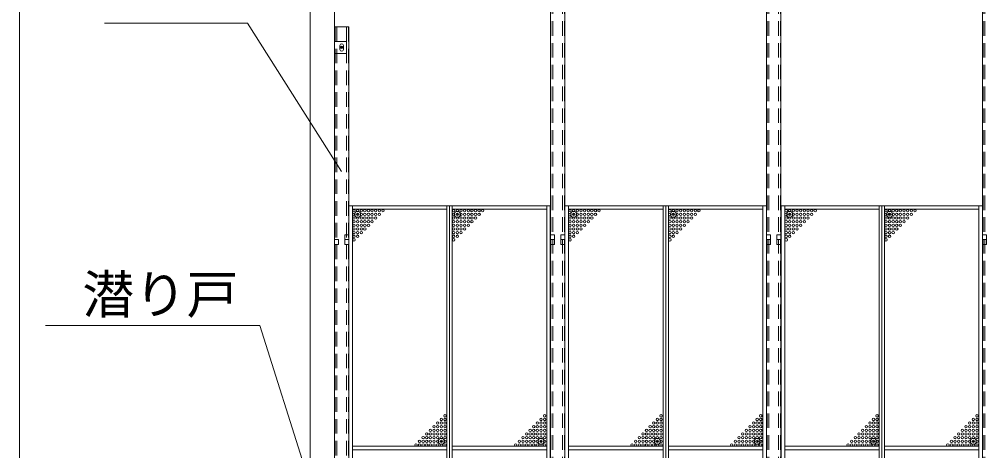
# Model space of a CAD drawing. Units: millimetres, scale not verified. Extents: x -12406 to 12406, y -8553 to 8553.
# Drawn here: x -12406 to -8409, y -2508 to -727 of the extents above; entities that cross this region are included whole.
import ezdxf
from ezdxf.enums import TextEntityAlignment as Align

# ---------------------------------------------------------------- set-up
doc = ezdxf.new("R2010")
doc.units = ezdxf.units.MM
doc.header["$LTSCALE"] = 50
doc.header["$PDMODE"] = 32
doc.header["$PDSIZE"] = 25
for name, pattern in [('CHAIN2', [12, 9, -1, 1, -1]), ('DASHED1', [1.8, 1.2, -0.6]), ('DOUBLE_CHAIN2', [12.8, 9, -1, 0.6, -0.6, 0.6, -1])]:
    doc.linetypes.add(name, pattern=pattern)
doc.layers.add('0-0_0', color=7, linetype='Continuous', lineweight=9)
doc.layers.add('0-A_ﾒッｼュﾊﾟﾈﾙ用ﾌﾞﾛッｸ', color=7, linetype='Continuous', lineweight=9)
doc.styles.add('ＭＳ ゴシック', font='')
doc.styles.get('ＭＳ ゴシック').set_extended_font_data('MS Gothic')

msp = doc.modelspace()

# ---------------------------------------------------------------- linework, layer by layer
at = {"layer": '0-0_0'}
for p, q in [((-12406.14, 8553.31), (-12406.14, -8553.31)), ((-11203.94, -64), (-11203.94, -4063.67)), ((-10211.48, -4504.12), (-10211.48, -284.34)), ((-10151.48, -4504.12), (-10151.48, -284.34)), ((-9318.48, -4504.12), (-9318.48, -284.34)), ((-9258.49, -4504.12), (-9258.49, -284.34)), ((-8425.48, -4504.12), (-8425.48, -284.34)), ((-11103.95, -4563.62), (-11103.95, -463.97)), ((-11044.07, -757.78), (-11103.76, -757.78)), ((-11044.07, -4433.19), (-11044.07, -757.78)), ((-11103.76, -4433.19), (-11103.76, -776.78)), ((-11081.45, -834.94), (-11081.45, -850.94)), ((-11066.45, -834.94), (-11066.45, -850.94)), ((-11044.28, -1496.33), (-11044.28, -4499.33)), ((-10211.78, -1496.33), (-11044.28, -1496.33)), ((-11029.28, -4499.33), (-11029.28, -1496.33)), ((-10639.03, -1511.33), (-11029.28, -1511.33)), ((-10639.03, -4499.33), (-10639.03, -1496.33)), ((-10628.03, -4499.33), (-10628.03, -1496.33)), ((-10617.03, -4499.33), (-10617.03, -1496.33)), ((-10617.03, -1511.33), (-10226.78, -1511.33)), ((-10226.78, -4499.33), (-10226.78, -1496.33)), ((-10211.78, -1496.33), (-10211.78, -4499.33)), ((-10151.18, -1496.33), (-10151.18, -4499.33)), ((-9318.69, -1496.33), (-10151.18, -1496.33)), ((-10136.19, -4499.33), (-10136.19, -1496.33)), ((-9745.93, -1511.33), (-10136.19, -1511.33)), ((-9745.93, -4499.33), (-9745.93, -1496.33)), ((-9734.93, -4499.33), (-9734.93, -1496.33)), ((-9723.93, -4499.33), (-9723.93, -1496.33)), ((-9723.93, -1511.33), (-9333.68, -1511.33)), ((-9333.68, -4499.33), (-9333.68, -1496.33)), ((-9318.69, -1496.33), (-9318.69, -4499.33)), ((-9258.18, -1496.33), (-9258.18, -4499.33)), ((-8425.68, -1496.33), (-9258.18, -1496.33)), ((-9243.18, -4499.33), (-9243.18, -1496.33)), ((-8852.93, -1511.33), (-9243.18, -1511.33)), ((-8852.93, -4499.33), (-8852.93, -1496.33)), ((-8841.93, -4499.33), (-8841.93, -1496.33)), ((-8830.93, -4499.33), (-8830.93, -1496.33)), ((-8830.93, -1511.33), (-8440.69, -1511.33)), ((-8440.69, -4499.33), (-8440.69, -1496.33)), ((-8425.68, -1496.33), (-8425.68, -4499.33)), ((-11044.28, -1616.33), (-11061.28, -1616.33)), ((-11061.28, -1635.9), (-11044.28, -1635.9)), ((-11061.28, -1636.33), (-11044.28, -1636.33)), ((-10211.78, -1616.33), (-10194.78, -1616.33)), ((-10194.78, -1636.33), (-10211.78, -1636.33)), ((-10151.18, -1616.33), (-10168.18, -1616.33)), ((-10168.18, -1636.33), (-10151.18, -1636.33)), ((-9318.48, -1616.33), (-9301.38, -1616.33)), ((-9301.38, -1636.33), (-9318.48, -1636.33)), ((-9258.18, -1616.33), (-9275.19, -1616.33)), ((-9275.19, -1636.33), (-9258.18, -1636.33)), ((-8425.68, -1616.33), (-8408.58, -1616.33)), ((-8408.58, -1636.33), (-8425.68, -1636.33)), ((-10211.48, -1659.27), (-10211.48, -1639.27)), ((-10151.48, -1659.27), (-10151.48, -1639.27)), ((-9258.49, -1659.27), (-9258.49, -1639.27)), ((-12298.31, -1990.6), (-11412.91, -1990.6)), ((-10830.75, -3822.68), (-11412.91, -1990.6)), ((-10639.03, -2490.33), (-11029.28, -2490.33)), ((-10639.03, -2505.33), (-11029.28, -2505.33)), ((-10617.03, -2490.33), (-10226.78, -2490.33)), ((-10617.03, -2505.33), (-10226.78, -2505.33)), ((-9745.93, -2490.33), (-10136.19, -2490.33)), ((-9745.93, -2505.33), (-10136.19, -2505.33)), ((-9723.93, -2490.33), (-9333.68, -2490.33)), ((-9723.93, -2505.33), (-9333.68, -2505.33)), ((-8852.93, -2490.33), (-9243.18, -2490.33)), ((-8852.93, -2505.33), (-9243.18, -2505.33)), ((-8830.93, -2490.33), (-8440.69, -2490.33)), ((-8830.93, -2505.33), (-8440.69, -2505.33))]:
    msp.add_line(p, q, dxfattribs=at)
at = {"layer": '0-0_0', "linetype": 'DASHED1'}
for p, q in [((-10209.18, -284.34), (-10209.18, -4504.34)), ((-10201.48, -284.34), (-10201.48, -4504.34)), ((-10161.49, -284.34), (-10161.49, -4504.34)), ((-10153.78, -284.34), (-10153.78, -4504.34)), ((-9316.18, -284.34), (-9316.18, -4504.34)), ((-9308.48, -284.34), (-9308.48, -4504.34)), ((-9268.49, -284.34), (-9268.49, -4504.34)), ((-9260.78, -284.34), (-9260.78, -4504.34)), ((-8423.18, -284.34), (-8423.18, -4504.34)), ((-8415.48, -284.34), (-8415.48, -4504.34)), ((-11101.48, -757.78), (-11101.48, -4433.19)), ((-11093.81, -757.78), (-11093.81, -4433.19)), ((-11054.02, -757.78), (-11054.02, -4433.19)), ((-11046.36, -757.78), (-11046.36, -4433.19))]:
    msp.add_line(p, q, dxfattribs=at)
at = {"layer": '0-0_0', "linetype": 'DOUBLE_CHAIN2'}
for p, q in [((-11101.48, -776.78), (-11101.48, -757.78)), ((-11093.81, -776.78), (-11093.81, -757.78)), ((-11054.02, -776.78), (-11054.02, -757.78)), ((-11046.36, -776.78), (-11046.36, -757.78))]:
    msp.add_line(p, q, dxfattribs=at)
at = {"layer": '0-0_0', "linetype": 'CHAIN2'}
for p, q in [((-11073.92, -837.38), (-11073.92, -847.33)), ((-11078.9, -842.35), (-11068.94, -842.35))]:
    msp.add_line(p, q, dxfattribs=at)
at = {"layer": '0-0_0'}
for points in [[(-12054.32, -742.25), (-11462.72, -742.25), (-11074.93, -1355.35)], [(-11103.95, -867.94), (-11053.95, -867.94), (-11053.95, -817.94), (-11103.95, -817.94)], [(-11103.76, -1656.23), (-11086.56, -1656.23), (-11086.56, -1636.33), (-11103.76, -1636.33)], [(-11044.07, -1656.23), (-11061.28, -1656.23), (-11061.28, -1616.33)], [(-10194.78, -1616.33), (-10194.78, -1656.33), (-10211.48, -1656.33)], [(-10168.18, -1616.33), (-10168.18, -1656.33), (-10151.48, -1656.33)], [(-9301.38, -1616.33), (-9301.38, -1656.33), (-9318.69, -1656.33)], [(-9275.19, -1616.33), (-9275.19, -1656.33), (-9258.49, -1656.33)], [(-8408.58, -1616.33), (-8408.58, -1656.33), (-8425.68, -1656.33)]]:
    msp.add_lwpolyline(points, dxfattribs=at)
msp.add_circle((-11073.92, -842.35), 4.97, dxfattribs=at)
for centre, start, end in [((-11073.95, -834.94), 0, 180), ((-11073.95, -850.94), 180, 0)]:
    msp.add_arc(centre, 7.5, start, end, dxfattribs=at)
at = {"layer": '0-A_ﾒッｼュﾊﾟﾈﾙ用ﾌﾞﾛッｸ'}
for centre in [(-11023.28, -1517.33), (-11008.28, -1517.33), (-10993.28, -1517.33), (-10978.28, -1517.33), (-10963.28, -1517.33), (-10948.28, -1517.33), (-10933.28, -1517.33), (-10918.28, -1517.33), (-10903.28, -1517.33), (-10611.03, -1517.33), (-10596.03, -1517.33), (-10581.03, -1517.33), (-10566.03, -1517.33), (-10551.03, -1517.33), (-10536.03, -1517.33), (-10521.03, -1517.33), (-10506.03, -1517.33), (-10491.03, -1517.33), (-10130.18, -1517.33), (-10115.18, -1517.33), (-10100.19, -1517.33), (-10085.18, -1517.33), (-10070.18, -1517.33), (-10055.18, -1517.33), (-10040.18, -1517.33), (-10025.19, -1517.33), (-10010.18, -1517.33), (-9717.93, -1517.33), (-9702.93, -1517.33), (-9687.93, -1517.33), (-9672.93, -1517.33), (-9657.94, -1517.33), (-9642.93, -1517.33), (-9627.93, -1517.33), (-9612.93, -1517.33), (-9597.93, -1517.33), (-9237.18, -1517.33), (-9222.18, -1517.33), (-9207.18, -1517.33), (-9192.19, -1517.33), (-9177.18, -1517.33), (-9162.18, -1517.33), (-9147.18, -1517.33), (-9132.18, -1517.33), (-9117.19, -1517.33), (-8824.94, -1517.33), (-8809.93, -1517.33), (-8794.93, -1517.33), (-8779.94, -1517.33), (-8764.93, -1517.33), (-8749.94, -1517.33), (-8734.93, -1517.33), (-8719.93, -1517.33), (-8704.94, -1517.33), (-11023.28, -1532.33), (-11023.28, -1547.33), (-11023.28, -1562.33), (-11008.28, -1532.33), (-11008.28, -1547.33), (-11008.28, -1562.33), (-10993.28, -1532.33), (-10993.28, -1547.33), (-10993.28, -1562.33), (-10978.28, -1532.33), (-10978.28, -1547.33), (-10978.28, -1562.33), (-10963.28, -1532.33), (-10963.28, -1547.33), (-10963.28, -1562.33), (-10948.28, -1532.33), (-10948.28, -1547.33), (-10948.28, -1562.33), (-10933.28, -1532.33), (-10933.28, -1547.33), (-10918.28, -1532.33), (-10611.03, -1532.33), (-10611.03, -1547.33), (-10611.03, -1562.33), (-10596.03, -1532.33), (-10596.03, -1547.33), (-10596.03, -1562.33), (-10581.03, -1532.33), (-10581.03, -1547.33), (-10581.03, -1562.33), (-10566.03, -1532.33), (-10566.03, -1547.33), (-10566.03, -1562.33), (-10551.03, -1532.33), (-10551.03, -1547.33), (-10551.03, -1562.33), (-10536.03, -1532.33), (-10536.03, -1547.33), (-10536.03, -1562.33), (-10521.03, -1532.33), (-10521.03, -1547.33), (-10506.03, -1532.33), (-10130.18, -1532.33), (-10130.18, -1547.33), (-10130.18, -1562.33), (-10115.18, -1532.33), (-10115.18, -1547.33), (-10115.18, -1562.33), (-10100.19, -1532.33), (-10100.19, -1547.33), (-10100.19, -1562.33), (-10085.18, -1532.33), (-10085.18, -1547.33), (-10085.18, -1562.33), (-10070.18, -1532.33), (-10070.18, -1547.33), (-10070.18, -1562.33), (-10055.18, -1532.33), (-10055.18, -1547.33), (-10055.18, -1562.33), (-10040.18, -1532.33), (-10040.18, -1547.33), (-10025.19, -1532.33), (-9717.93, -1532.33), (-9717.93, -1547.33), (-9717.93, -1562.33), (-9702.93, -1532.33), (-9702.93, -1547.33), (-9702.93, -1562.33), (-9687.93, -1532.33), (-9687.93, -1547.33), (-9687.93, -1562.33), (-9672.93, -1532.33), (-9672.93, -1547.33), (-9672.93, -1562.33), (-9657.94, -1532.33), (-9657.94, -1547.33), (-9657.94, -1562.33), (-9642.93, -1532.33), (-9642.93, -1547.33), (-9642.93, -1562.33), (-9627.93, -1532.33), (-9627.93, -1547.33), (-9612.93, -1532.33), (-9237.18, -1532.33), (-9237.18, -1547.33), (-9237.18, -1562.33), (-9222.18, -1532.33), (-9222.18, -1547.33), (-9222.18, -1562.33), (-9207.18, -1532.33), (-9207.18, -1547.33), (-9207.18, -1562.33), (-9192.19, -1532.33), (-9192.19, -1547.33), (-9192.19, -1562.33), (-9177.18, -1532.33), (-9177.18, -1547.33), (-9177.18, -1562.33), (-9162.18, -1532.33), (-9162.18, -1547.33), (-9162.18, -1562.33), (-9147.18, -1532.33), (-9147.18, -1547.33), (-9132.18, -1532.33), (-8824.94, -1532.33), (-8824.94, -1547.33), (-8824.94, -1562.33), (-8809.93, -1532.33), (-8809.93, -1547.33), (-8809.93, -1562.33), (-8794.93, -1532.33), (-8794.93, -1547.33), (-8794.93, -1562.33), (-8779.94, -1532.33), (-8779.94, -1547.33), (-8779.94, -1562.33), (-8764.93, -1532.33), (-8764.93, -1547.33), (-8764.93, -1562.33), (-8749.94, -1532.33), (-8749.94, -1547.33), (-8749.94, -1562.33), (-8734.93, -1532.33), (-8734.93, -1547.33), (-8719.93, -1532.33), (-11023.28, -1577.33), (-11023.28, -1592.33), (-11008.28, -1577.33), (-11008.28, -1592.33), (-10993.28, -1577.33), (-10993.28, -1592.33), (-10978.28, -1577.33), (-10978.28, -1592.33), (-10963.28, -1577.33), (-10611.03, -1577.33), (-10611.03, -1592.33), (-10596.03, -1577.33), (-10596.03, -1592.33), (-10581.03, -1577.33), (-10581.03, -1592.33), (-10566.03, -1577.33), (-10566.03, -1592.33), (-10551.03, -1577.33), (-10130.18, -1577.33), (-10130.18, -1592.33), (-10115.18, -1577.33), (-10115.18, -1592.33), (-10100.19, -1577.33), (-10100.19, -1592.33), (-10085.18, -1577.33), (-10085.18, -1592.33), (-10070.18, -1577.33), (-9717.93, -1577.33), (-9717.93, -1592.33), (-9702.93, -1577.33), (-9702.93, -1592.33), (-9687.93, -1577.33), (-9687.93, -1592.33), (-9672.93, -1577.33), (-9672.93, -1592.33), (-9657.94, -1577.33), (-9237.18, -1577.33), (-9237.18, -1592.33), (-9222.18, -1577.33), (-9222.18, -1592.33), (-9207.18, -1577.33), (-9207.18, -1592.33), (-9192.19, -1577.33), (-9192.19, -1592.33), (-9177.18, -1577.33), (-8824.94, -1577.33), (-8824.94, -1592.33), (-8809.93, -1577.33), (-8809.93, -1592.33), (-8794.93, -1577.33), (-8794.93, -1592.33), (-8779.94, -1577.33), (-8779.94, -1592.33), (-8764.93, -1577.33), (-11023.28, -1607.33), (-11023.28, -1622.33), (-11023.28, -1637.33), (-11008.28, -1607.33), (-11008.28, -1622.33), (-10993.28, -1607.33), (-10611.03, -1607.33), (-10611.03, -1622.33), (-10611.03, -1637.33), (-10596.03, -1607.33), (-10596.03, -1622.33), (-10581.03, -1607.33), (-10130.18, -1607.33), (-10130.18, -1622.33), (-10130.18, -1637.33), (-10115.18, -1607.33), (-10115.18, -1622.33), (-10100.19, -1607.33), (-9717.93, -1607.33), (-9717.93, -1622.33), (-9717.93, -1637.33), (-9702.93, -1607.33), (-9702.93, -1622.33), (-9687.93, -1607.33), (-9237.18, -1607.33), (-9237.18, -1622.33), (-9237.18, -1637.33), (-9222.18, -1607.33), (-9222.18, -1622.33), (-9207.18, -1607.33), (-8824.94, -1607.33), (-8824.94, -1622.33), (-8824.94, -1637.33), (-8809.93, -1607.33), (-8809.93, -1622.33), (-8794.93, -1607.33), (-10677.28, -2394.33), (-10662.28, -2379.33), (-10662.28, -2394.33), (-10647.28, -2364.33), (-10647.28, -2379.33), (-10647.28, -2394.33), (-10265.03, -2394.33), (-10250.03, -2379.33), (-10250.03, -2394.33), (-10235.03, -2364.33), (-10235.03, -2379.33), (-10235.03, -2394.33), (-9784.18, -2394.33), (-9769.18, -2379.33), (-9769.18, -2394.33), (-9754.18, -2364.33), (-9754.18, -2379.33), (-9754.18, -2394.33), (-9371.94, -2394.33), (-9356.93, -2379.33), (-9356.93, -2394.33), (-9341.93, -2364.33), (-9341.93, -2379.33), (-9341.93, -2394.33), (-8891.18, -2394.33), (-8876.18, -2379.33), (-8876.18, -2394.33), (-8861.19, -2364.33), (-8861.19, -2379.33), (-8861.19, -2394.33), (-8478.93, -2394.33), (-8463.93, -2379.33), (-8463.93, -2394.33), (-8448.93, -2364.33), (-8448.93, -2379.33), (-8448.93, -2394.33), (-10722.28, -2439.33), (-10707.28, -2424.33), (-10707.28, -2439.33), (-10692.28, -2409.33), (-10692.28, -2424.33), (-10692.28, -2439.33), (-10677.28, -2409.33), (-10677.28, -2424.33), (-10677.28, -2439.33), (-10662.28, -2409.33), (-10662.28, -2424.33), (-10662.28, -2439.33), (-10647.28, -2409.33), (-10647.28, -2424.33), (-10647.28, -2439.33), (-10310.03, -2439.33), (-10295.03, -2424.33), (-10295.03, -2439.33), (-10280.03, -2409.33), (-10280.03, -2424.33), (-10280.03, -2439.33), (-10265.03, -2409.33), (-10265.03, -2424.33), (-10265.03, -2439.33), (-10250.03, -2409.33), (-10250.03, -2424.33), (-10250.03, -2439.33), (-10235.03, -2409.33), (-10235.03, -2424.33), (-10235.03, -2439.33), (-9829.18, -2439.33), (-9814.19, -2424.33), (-9814.19, -2439.33), (-9799.18, -2409.33), (-9799.18, -2424.33), (-9799.18, -2439.33), (-9784.18, -2409.33), (-9784.18, -2424.33), (-9784.18, -2439.33), (-9769.18, -2409.33), (-9769.18, -2424.33), (-9769.18, -2439.33), (-9754.18, -2409.33), (-9754.18, -2424.33), (-9754.18, -2439.33), (-9416.93, -2439.33), (-9401.93, -2424.33), (-9401.93, -2439.33), (-9386.93, -2409.33), (-9386.93, -2424.33), (-9386.93, -2439.33), (-9371.94, -2409.33), (-9371.94, -2424.33), (-9371.94, -2439.33), (-9356.93, -2409.33), (-9356.93, -2424.33), (-9356.93, -2439.33), (-9341.93, -2409.33), (-9341.93, -2424.33), (-9341.93, -2439.33), (-8936.19, -2439.33), (-8921.18, -2424.33), (-8921.18, -2439.33), (-8906.19, -2409.33), (-8906.19, -2424.33), (-8906.19, -2439.33), (-8891.18, -2409.33), (-8891.18, -2424.33), (-8891.18, -2439.33), (-8876.18, -2409.33), (-8876.18, -2424.33), (-8876.18, -2439.33), (-8861.19, -2409.33), (-8861.19, -2424.33), (-8861.19, -2439.33), (-8523.93, -2439.33), (-8508.93, -2424.33), (-8508.93, -2439.33), (-8493.94, -2409.33), (-8493.94, -2424.33), (-8493.94, -2439.33), (-8478.93, -2409.33), (-8478.93, -2424.33), (-8478.93, -2439.33), (-8463.93, -2409.33), (-8463.93, -2424.33), (-8463.93, -2439.33), (-8448.93, -2409.33), (-8448.93, -2424.33), (-8448.93, -2439.33), (-10752.28, -2469.33), (-10737.28, -2454.33), (-10737.28, -2469.33), (-10722.28, -2454.33), (-10722.28, -2469.33), (-10707.28, -2454.33), (-10707.28, -2469.33), (-10692.28, -2454.33), (-10692.28, -2469.33), (-10677.28, -2454.33), (-10677.28, -2469.33), (-10662.28, -2454.33), (-10662.28, -2469.33), (-10647.28, -2454.33), (-10647.28, -2469.33), (-10340.03, -2469.33), (-10325.03, -2454.33), (-10325.03, -2469.33), (-10310.03, -2454.33), (-10310.03, -2469.33), (-10295.03, -2454.33), (-10295.03, -2469.33), (-10280.03, -2454.33), (-10280.03, -2469.33), (-10265.03, -2454.33), (-10265.03, -2469.33), (-10250.03, -2454.33), (-10250.03, -2469.33), (-10235.03, -2454.33), (-10235.03, -2469.33), (-9859.18, -2469.33), (-9844.18, -2454.33), (-9844.18, -2469.33), (-9829.18, -2454.33), (-9829.18, -2469.33), (-9814.19, -2454.33), (-9814.19, -2469.33), (-9799.18, -2454.33), (-9799.18, -2469.33), (-9784.18, -2454.33), (-9784.18, -2469.33), (-9769.18, -2454.33), (-9769.18, -2469.33), (-9754.18, -2454.33), (-9754.18, -2469.33), (-9446.94, -2469.33), (-9431.93, -2454.33), (-9431.93, -2469.33), (-9416.93, -2454.33), (-9416.93, -2469.33), (-9401.93, -2454.33), (-9401.93, -2469.33), (-9386.93, -2454.33), (-9386.93, -2469.33), (-9371.94, -2454.33), (-9371.94, -2469.33), (-9356.93, -2454.33), (-9356.93, -2469.33), (-9341.93, -2454.33), (-9341.93, -2469.33), (-8966.18, -2469.33), (-8951.18, -2454.33), (-8951.18, -2469.33), (-8936.19, -2454.33), (-8936.19, -2469.33), (-8921.18, -2454.33), (-8921.18, -2469.33), (-8906.19, -2454.33), (-8906.19, -2469.33), (-8891.18, -2454.33), (-8891.18, -2469.33), (-8876.18, -2454.33), (-8876.18, -2469.33), (-8861.19, -2454.33), (-8861.19, -2469.33), (-8553.93, -2469.33), (-8538.93, -2454.33), (-8538.93, -2469.33), (-8523.93, -2454.33), (-8523.93, -2469.33), (-8508.93, -2454.33), (-8508.93, -2469.33), (-8493.94, -2454.33), (-8493.94, -2469.33), (-8478.93, -2454.33), (-8478.93, -2469.33), (-8463.93, -2454.33), (-8463.93, -2469.33), (-8448.93, -2454.33), (-8448.93, -2469.33), (-10767.28, -2484.33), (-10752.28, -2484.33), (-10737.28, -2484.33), (-10722.28, -2484.33), (-10707.28, -2484.33), (-10692.28, -2484.33), (-10677.28, -2484.33), (-10662.28, -2484.33), (-10647.28, -2484.33), (-10355.03, -2484.33), (-10340.03, -2484.33), (-10325.03, -2484.33), (-10310.03, -2484.33), (-10295.03, -2484.33), (-10280.03, -2484.33), (-10265.03, -2484.33), (-10250.03, -2484.33), (-10235.03, -2484.33), (-9874.18, -2484.33), (-9859.18, -2484.33), (-9844.18, -2484.33), (-9829.18, -2484.33), (-9814.19, -2484.33), (-9799.18, -2484.33), (-9784.18, -2484.33), (-9769.18, -2484.33), (-9754.18, -2484.33), (-9461.93, -2484.33), (-9446.94, -2484.33), (-9431.93, -2484.33), (-9416.93, -2484.33), (-9401.93, -2484.33), (-9386.93, -2484.33), (-9371.94, -2484.33), (-9356.93, -2484.33), (-9341.93, -2484.33), (-8981.19, -2484.33), (-8966.18, -2484.33), (-8951.18, -2484.33), (-8936.19, -2484.33), (-8921.18, -2484.33), (-8906.19, -2484.33), (-8891.18, -2484.33), (-8876.18, -2484.33), (-8861.19, -2484.33), (-8568.94, -2484.33), (-8553.93, -2484.33), (-8538.93, -2484.33), (-8523.93, -2484.33), (-8508.93, -2484.33), (-8493.94, -2484.33), (-8478.93, -2484.33), (-8463.93, -2484.33), (-8448.93, -2484.33)]:
    msp.add_circle(centre, 5, dxfattribs=at)
for p in [(-11008.28, -1532.33), (-10596.03, -1532.33), (-10115.18, -1532.33), (-9702.93, -1532.33), (-9222.18, -1532.33), (-8809.93, -1532.33), (-10662.28, -2469.33), (-10250.03, -2469.33), (-9769.18, -2469.33), (-9356.93, -2469.33), (-8876.18, -2469.33), (-8463.93, -2469.33)]:
    msp.add_point(p, dxfattribs=at)

# ---------------------------------------------------------------- texts
at = {"layer": '0-0_0', "style": 'ＭＳ ゴシック'}
msp.add_text('潜り戸', height=157.7, dxfattribs=at).set_placement((-12145.69, -1988.96), align=Align.BOTTOM_LEFT)

doc.saveas('drawing.dxf')
